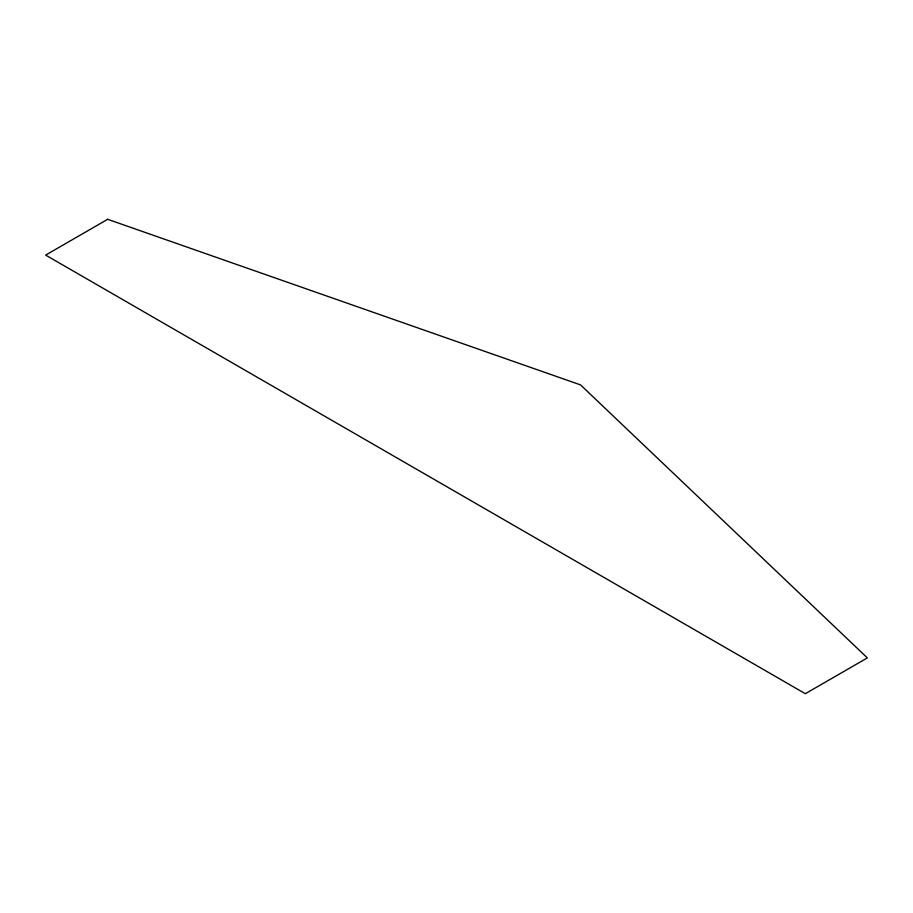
<?xml version="1.0" encoding="UTF-8"?>
<svg xmlns="http://www.w3.org/2000/svg" width="913" height="913" viewBox="0 0 913 913"><rect width="100%" height="100%" fill="white"/><g stroke="black" fill="none" stroke-linecap="round" stroke-linejoin="round"><path stroke-width="1.37" d="M107.666 219.303L45.65 255.104L805.334 693.697L867.35 657.896L580.531 384.887L107.666 219.303"/></g></svg>
